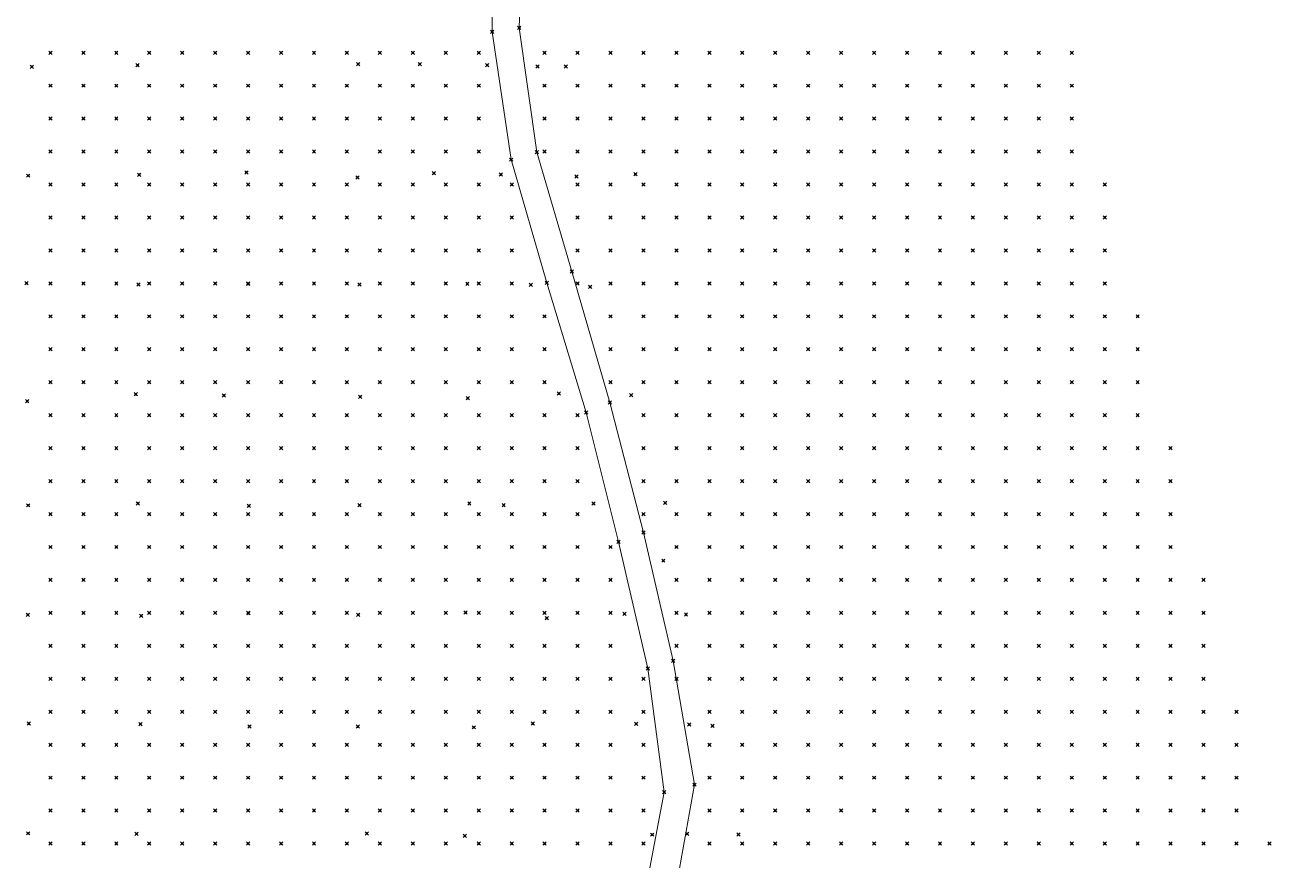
# Model space of a CAD drawing. Header units: metres. Extents: x 441556 to 446409, y 432338 to 461058.
# Drawn here: x 444312.2 to 444425.6, y 446327.9 to 446403.9 of the extents above; entities that cross this region are included whole.
import ezdxf

# ---------------------------------------------------------------- set-up
doc = ezdxf.new("R2010")
doc.units = ezdxf.units.M
doc.header["$MEASUREMENT"] = 0
doc.header["$PDMODE"] = 35
doc.header["$PDSIZE"] = 0.15
for name, color, linetype, lineweight in [('DTM-BRE-RevN_GRP_DRUM PAMANT', 2, 'Continuous', 0), ('DTM-NOK-RevN_LIDAR_co_lidar', 91, 'Continuous', 0), ('DTM-NOK-RevN_RTK', 32, 'Continuous', 0)]:
    doc.layers.add(name, color=color, linetype=linetype, lineweight=lineweight)

msp = doc.modelspace()

# ---------------------------------------------------------------- linework, layer by layer
at = {"layer": 'DTM-BRE-RevN_GRP_DRUM PAMANT'}
for p, q in [((444354.699, 446403.27, 369.582), (444354.863, 446415.077, 369.963)), ((444357.469, 446414.973, 369.903), (444357.177, 446403.628, 369.58)), ((444356.437, 446391.639, 369.115), (444354.699, 446403.27, 369.582)), ((444357.177, 446403.628, 369.58), (444358.779, 446392.328, 369.156)), ((444358.779, 446392.328, 369.156), (444361.962, 446381.462, 368.286)), ((444359.674, 446380.418, 368.349), (444356.437, 446391.639, 369.115)), ((444363.265, 446368.635, 367.253), (444359.674, 446380.418, 368.349)), ((444361.962, 446381.462, 368.286), (444365.428, 446369.526, 367.18)), ((444365.428, 446369.526, 367.18), (444368.483, 446357.707, 365.821)), ((444366.21, 446356.862, 365.897), (444363.265, 446368.635, 367.253)), ((444368.483, 446357.707, 365.821), (444371.172, 446346.029, 364.957)), ((444368.887, 446345.328, 364.96), (444366.21, 446356.862, 365.897)), ((444370.367, 446334.065, 363.866), (444368.887, 446345.328, 364.96)), ((444371.172, 446346.029, 364.957), (444373.118, 446334.753, 363.944)), ((444368.474, 446324.08, 363.705), (444370.367, 446334.065, 363.866)), ((444373.118, 446334.753, 363.944), (444371.083, 446323.311, 363.702))]:
    msp.add_line(p, q, dxfattribs=at)
at = {"layer": 'DTM-NOK-RevN_LIDAR_co_lidar'}
for p in [(444314.494, 446401.373, 353.667), (444317.493, 446401.373, 353.688), (444320.492, 446401.373, 353.712), (444323.492, 446401.373, 353.822), (444326.491, 446401.373, 354.083), (444329.49, 446401.373, 354.596), (444332.49, 446401.373, 355.675), (444335.489, 446401.373, 357.231), (444338.488, 446401.373, 358.855), (444341.488, 446401.373, 360.537), (444344.487, 446401.373, 362.239), (444347.486, 446401.373, 364.403), (444350.486, 446401.373, 366.379), (444353.485, 446401.373, 368.248), (444359.484, 446401.373, 370.09), (444362.483, 446401.373, 372.809), (444365.482, 446401.373, 374.54), (444368.482, 446401.373, 376.041), (444371.481, 446401.373, 377.55), (444374.48, 446401.373, 379.115), (444377.48, 446401.373, 380.315), (444380.479, 446401.373, 381.667), (444383.478, 446401.373, 383.301), (444386.478, 446401.373, 384.835), (444389.477, 446401.373, 386.251), (444392.476, 446401.373, 388.177), (444395.476, 446401.373, 390.116), (444398.475, 446401.373, 391.497), (444401.474, 446401.373, 392.717), (444404.474, 446401.373, 393.943), (444407.473, 446401.373, 395.285), (444314.494, 446398.374, 353.169), (444317.493, 446398.374, 353.233), (444320.492, 446398.374, 353.306), (444323.492, 446398.374, 353.395), (444326.491, 446398.374, 353.682), (444329.49, 446398.374, 354.298), (444332.49, 446398.374, 355.431), (444335.489, 446398.374, 356.983), (444338.488, 446398.374, 358.629), (444341.488, 446398.374, 360.425), (444344.487, 446398.374, 362.247), (444347.486, 446398.374, 364.105), (444350.486, 446398.374, 365.995), (444353.485, 446398.374, 367.982), (444359.484, 446398.374, 369.666), (444362.483, 446398.374, 371.915), (444365.482, 446398.374, 373.971), (444368.482, 446398.374, 375.285), (444371.481, 446398.374, 376.571), (444374.48, 446398.374, 377.896), (444377.48, 446398.374, 378.908), (444380.479, 446398.374, 380.146), (444383.478, 446398.374, 382.154), (444386.478, 446398.374, 383.894), (444389.477, 446398.374, 385.449), (444392.476, 446398.374, 387.228), (444395.476, 446398.374, 388.984), (444398.475, 446398.374, 390.471), (444401.474, 446398.374, 391.738), (444404.474, 446398.374, 393.025), (444407.473, 446398.374, 394.471), (444314.494, 446395.375, 352.74), (444317.493, 446395.375, 352.858), (444320.492, 446395.375, 352.954), (444323.492, 446395.375, 353.029), (444326.491, 446395.375, 353.31), (444329.49, 446395.375, 353.966), (444332.49, 446395.375, 355.085), (444335.489, 446395.375, 356.605), (444338.488, 446395.375, 358.271), (444341.488, 446395.375, 360.041), (444344.487, 446395.375, 361.929), (444347.486, 446395.375, 363.695), (444350.486, 446395.375, 365.494), (444353.485, 446395.375, 367.667), (444359.484, 446395.375, 369.333), (444362.483, 446395.375, 370.905), (444365.482, 446395.375, 373.166), (444368.482, 446395.375, 374.232), (444371.481, 446395.375, 375.32), (444374.48, 446395.375, 376.382), (444377.48, 446395.375, 377.549), (444380.479, 446395.375, 379.039), (444383.478, 446395.375, 381.257), (444386.478, 446395.375, 383.154), (444389.477, 446395.375, 384.871), (444392.476, 446395.375, 386.737), (444395.476, 446395.375, 388.351), (444398.475, 446395.375, 389.619), (444401.474, 446395.375, 390.939), (444404.474, 446395.375, 392.372), (444407.473, 446395.375, 393.679), (444314.494, 446392.375, 352.349), (444317.493, 446392.375, 352.472), (444320.492, 446392.375, 352.553), (444323.492, 446392.375, 352.631), (444326.491, 446392.375, 352.922), (444329.49, 446392.375, 353.552), (444332.49, 446392.375, 354.641), (444335.489, 446392.375, 356.201), (444338.488, 446392.375, 357.861), (444341.488, 446392.375, 359.492), (444344.487, 446392.375, 361.414), (444347.486, 446392.375, 363.327), (444350.486, 446392.375, 365.038), (444353.485, 446392.375, 367.055), (444359.484, 446392.375, 369.084), (444362.483, 446392.375, 370.112), (444365.482, 446392.375, 372.05), (444368.482, 446392.375, 373.397), (444371.481, 446392.375, 374.46), (444374.48, 446392.375, 375.4), (444377.48, 446392.375, 376.748), (444380.479, 446392.375, 378.591), (444383.478, 446392.375, 380.695), (444386.478, 446392.375, 382.554), (444389.477, 446392.375, 384.403), (444392.476, 446392.375, 386.173), (444395.476, 446392.375, 387.59), (444398.475, 446392.375, 388.855), (444401.474, 446392.375, 390.202), (444404.474, 446392.375, 391.553), (444407.473, 446392.375, 392.855), (444314.494, 446389.376, 351.911), (444317.493, 446389.376, 351.998), (444320.492, 446389.376, 352.063), (444323.492, 446389.376, 352.207), (444326.491, 446389.376, 352.55), (444329.49, 446389.376, 353.152), (444332.49, 446389.376, 354.295), (444335.489, 446389.376, 355.907), (444338.488, 446389.376, 357.473), (444341.488, 446389.376, 359.115), (444344.487, 446389.376, 361.106), (444347.486, 446389.376, 363.059), (444350.486, 446389.376, 364.75), (444353.485, 446389.376, 366.468), (444356.484, 446389.376, 368.636), (444362.483, 446389.376, 369.332), (444365.482, 446389.376, 371.175), (444368.482, 446389.376, 373.135), (444371.481, 446389.376, 374.412), (444374.48, 446389.376, 375.303), (444377.48, 446389.376, 376.596), (444380.479, 446389.376, 378.479), (444383.478, 446389.376, 380.395), (444386.478, 446389.376, 382.146), (444389.477, 446389.376, 383.806), (444392.476, 446389.376, 385.309), (444395.476, 446389.376, 386.664), (444398.475, 446389.376, 388.014), (444401.474, 446389.376, 389.211), (444404.474, 446389.376, 390.286), (444407.473, 446389.376, 391.658), (444410.473, 446389.376, 392.888), (444314.494, 446386.377, 351.435), (444317.493, 446386.377, 351.472), (444320.492, 446386.377, 351.567), (444323.492, 446386.377, 351.793), (444326.491, 446386.377, 352.224), (444329.49, 446386.377, 352.888), (444332.49, 446386.377, 354.063), (444335.489, 446386.377, 355.593), (444338.488, 446386.377, 357.138), (444341.488, 446386.377, 358.958), (444344.487, 446386.377, 360.846), (444347.486, 446386.377, 362.733), (444350.486, 446386.377, 364.37), (444353.485, 446386.377, 366.075), (444356.484, 446386.377, 368.05), (444362.483, 446386.377, 368.789), (444365.482, 446386.377, 370.669), (444368.482, 446386.377, 372.975), (444371.481, 446386.377, 374.518), (444374.48, 446386.377, 375.377), (444377.48, 446386.377, 376.605), (444380.479, 446386.377, 378.331), (444383.478, 446386.377, 380.048), (444386.478, 446386.377, 381.68), (444389.477, 446386.377, 383.201), (444392.476, 446386.377, 384.602), (444395.476, 446386.377, 385.855), (444398.475, 446386.377, 386.975), (444401.474, 446386.377, 388.007), (444404.474, 446386.377, 389.048), (444407.473, 446386.377, 390.434), (444410.473, 446386.377, 391.95), (444314.494, 446383.377, 351.086), (444317.493, 446383.377, 351.05), (444320.492, 446383.377, 351.13), (444323.492, 446383.377, 351.377), (444326.491, 446383.377, 352.036), (444329.49, 446383.377, 352.909), (444332.49, 446383.377, 353.882), (444335.489, 446383.377, 355.236), (444338.488, 446383.377, 357.011), (444341.488, 446383.377, 358.881), (444344.487, 446383.377, 360.484), (444347.486, 446383.377, 362.037), (444350.486, 446383.377, 363.698), (444353.485, 446383.377, 365.282), (444356.484, 446383.377, 367.255), (444362.483, 446383.377, 368.39), (444365.482, 446383.377, 369.944), (444368.482, 446383.377, 372.312), (444371.481, 446383.377, 374.028), (444374.48, 446383.377, 375.151), (444377.48, 446383.377, 376.417), (444380.479, 446383.377, 378.027), (444383.478, 446383.377, 379.618), (444386.478, 446383.377, 381.092), (444389.477, 446383.377, 382.445), (444392.476, 446383.377, 383.678), (444395.476, 446383.377, 384.834), (444398.475, 446383.377, 385.935), (444401.474, 446383.377, 386.965), (444404.474, 446383.377, 387.956), (444407.473, 446383.377, 389.186), (444410.473, 446383.377, 390.718), (444314.494, 446380.378, 350.971), (444317.493, 446380.378, 350.754), (444320.492, 446380.378, 350.746), (444323.492, 446380.378, 350.984), (444326.491, 446380.378, 351.765), (444329.49, 446380.378, 352.747), (444332.49, 446380.378, 353.668), (444335.489, 446380.378, 354.927), (444338.488, 446380.378, 356.627), (444341.488, 446380.378, 358.425), (444344.487, 446380.378, 360.016), (444347.486, 446380.378, 361.393), (444350.486, 446380.378, 362.86), (444353.485, 446380.378, 364.503), (444356.484, 446380.378, 366.597), (444362.483, 446380.378, 368.082), (444365.482, 446380.378, 369.569), (444368.482, 446380.378, 371.767), (444371.481, 446380.378, 373.401), (444374.48, 446380.378, 374.832), (444377.48, 446380.378, 376.161), (444380.479, 446380.378, 377.624), (444383.478, 446380.378, 378.978), (444386.478, 446380.378, 380.268), (444389.477, 446380.378, 381.526), (444392.476, 446380.378, 382.648), (444395.476, 446380.378, 383.769), (444398.475, 446380.378, 384.918), (444401.474, 446380.378, 385.937), (444404.474, 446380.378, 386.769), (444407.473, 446380.378, 387.523), (444410.473, 446380.378, 388.766), (444314.494, 446377.379, 350.905), (444317.493, 446377.379, 350.561), (444320.492, 446377.379, 350.419), (444323.492, 446377.379, 350.528), (444326.491, 446377.379, 351.013), (444329.49, 446377.379, 351.984), (444332.49, 446377.379, 353.136), (444335.489, 446377.379, 354.404), (444338.488, 446377.379, 356.067), (444341.488, 446377.379, 357.859), (444344.487, 446377.379, 359.418), (444347.486, 446377.379, 360.654), (444350.486, 446377.379, 361.98), (444353.485, 446377.379, 363.654), (444356.484, 446377.379, 365.814), (444359.484, 446377.379, 367.739), (444365.482, 446377.379, 368.295), (444368.482, 446377.379, 371.07), (444371.481, 446377.379, 372.911), (444374.48, 446377.379, 374.401), (444377.48, 446377.379, 375.768), (444380.479, 446377.379, 376.93), (444383.478, 446377.379, 378.105), (444386.478, 446377.379, 379.212), (444389.477, 446377.379, 380.368), (444392.476, 446377.379, 381.514), (444395.476, 446377.379, 382.695), (444398.475, 446377.379, 383.848), (444401.474, 446377.379, 384.881), (444404.474, 446377.379, 385.808), (444407.473, 446377.379, 386.464), (444410.473, 446377.379, 387.43), (444413.472, 446377.379, 389.076), (444314.494, 446374.379, 350.694), (444317.493, 446374.379, 350.414), (444320.492, 446374.379, 350.202), (444323.492, 446374.379, 350.224), (444326.491, 446374.379, 350.657), (444329.49, 446374.379, 351.506), (444332.49, 446374.379, 352.36), (444335.489, 446374.379, 353.447), (444338.488, 446374.379, 355.234), (444341.488, 446374.379, 357.064), (444344.487, 446374.379, 358.546), (444347.486, 446374.379, 359.801), (444350.486, 446374.379, 361.214), (444353.485, 446374.379, 362.825), (444356.484, 446374.379, 364.963), (444359.484, 446374.379, 367.196), (444365.482, 446374.379, 367.645), (444368.482, 446374.379, 370.437), (444371.481, 446374.379, 372.325), (444374.48, 446374.379, 373.684), (444377.48, 446374.379, 374.762), (444380.479, 446374.379, 375.86), (444383.478, 446374.379, 376.941), (444386.478, 446374.379, 378.002), (444389.477, 446374.379, 379.126), (444392.476, 446374.379, 380.325), (444395.476, 446374.379, 381.624), (444398.475, 446374.379, 382.902), (444401.474, 446374.379, 384.045), (444404.474, 446374.379, 385.078), (444407.473, 446374.379, 385.924), (444410.473, 446374.379, 386.812), (444413.472, 446374.379, 388.113), (444314.494, 446371.38, 350.282), (444317.493, 446371.38, 350.16), (444320.492, 446371.38, 350.074), (444323.492, 446371.38, 350.053), (444326.491, 446371.38, 350.362), (444329.49, 446371.38, 351.052), (444332.49, 446371.38, 352.025), (444335.489, 446371.38, 353.153), (444338.488, 446371.38, 354.406), (444341.488, 446371.38, 355.987), (444344.487, 446371.38, 357.631), (444347.486, 446371.38, 359.006), (444350.486, 446371.38, 360.557), (444353.485, 446371.38, 362.097), (444356.484, 446371.38, 363.619), (444359.484, 446371.38, 366.155), (444365.482, 446371.38, 367.334), (444368.482, 446371.38, 368.986), (444371.481, 446371.38, 371.128), (444374.48, 446371.38, 372.404), (444377.48, 446371.38, 373.647), (444380.479, 446371.38, 374.589), (444383.478, 446371.38, 375.641), (444386.478, 446371.38, 376.784), (444389.477, 446371.38, 377.919), (444392.476, 446371.38, 379.187), (444395.476, 446371.38, 380.737), (444398.475, 446371.38, 382.256), (444401.474, 446371.38, 383.527), (444404.474, 446371.38, 384.69), (444407.473, 446371.38, 385.607), (444410.473, 446371.38, 386.447), (444413.472, 446371.38, 387.556), (444314.494, 446368.381, 349.596), (444317.493, 446368.381, 349.811), (444320.492, 446368.381, 349.915), (444323.492, 446368.381, 349.919), (444326.491, 446368.381, 350.065), (444329.49, 446368.381, 350.59), (444332.49, 446368.381, 351.565), (444335.489, 446368.381, 352.651), (444338.488, 446368.381, 353.705), (444341.488, 446368.381, 355.14), (444344.487, 446368.381, 356.65), (444347.486, 446368.381, 358.194), (444350.486, 446368.381, 359.668), (444353.485, 446368.381, 361.49), (444356.484, 446368.381, 363.434), (444359.484, 446368.381, 365.581), (444362.483, 446368.381, 366.875), (444368.482, 446368.381, 367.828), (444371.481, 446368.381, 369.924), (444374.48, 446368.381, 371.008), (444377.48, 446368.381, 372.13), (444380.479, 446368.381, 373.396), (444383.478, 446368.381, 374.506), (444386.478, 446368.381, 375.664), (444389.477, 446368.381, 376.966), (444392.476, 446368.381, 378.363), (444395.476, 446368.381, 379.931), (444398.475, 446368.381, 381.587), (444401.474, 446368.381, 383.087), (444404.474, 446368.381, 384.353), (444407.473, 446368.381, 385.4), (444410.473, 446368.381, 386.325), (444413.472, 446368.381, 387.379), (444314.494, 446365.381, 349.085), (444317.493, 446365.381, 349.511), (444320.492, 446365.381, 349.72), (444323.492, 446365.381, 349.794), (444326.491, 446365.381, 349.951), (444329.49, 446365.381, 350.364), (444332.49, 446365.381, 351.054), (444335.489, 446365.381, 352.027), (444338.488, 446365.381, 353.23), (444341.488, 446365.381, 354.482), (444344.487, 446365.381, 355.78), (444347.486, 446365.381, 357.383), (444350.486, 446365.381, 359.108), (444353.485, 446365.381, 360.621), (444356.484, 446365.381, 362.304), (444359.484, 446365.381, 364.237), (444362.483, 446365.381, 366.33), (444368.482, 446365.381, 366.73), (444371.481, 446365.381, 368.826), (444374.48, 446365.381, 370.02), (444377.48, 446365.381, 371.057), (444380.479, 446365.381, 372.352), (444383.478, 446365.381, 373.685), (444386.478, 446365.381, 374.91), (444389.477, 446365.381, 376.335), (444392.476, 446365.381, 377.922), (444395.476, 446365.381, 379.548), (444398.475, 446365.381, 381.272), (444401.474, 446365.381, 382.818), (444404.474, 446365.381, 384), (444407.473, 446365.381, 385.143), (444410.473, 446365.381, 386.231), (444413.472, 446365.381, 387.337), (444416.471, 446365.381, 388.5), (444314.494, 446362.382, 348.701), (444317.493, 446362.382, 349.187), (444320.492, 446362.382, 349.504), (444323.492, 446362.382, 349.723), (444326.491, 446362.382, 349.916), (444329.49, 446362.382, 350.301), (444332.49, 446362.382, 350.901), (444335.489, 446362.382, 351.613), (444338.488, 446362.382, 352.645), (444341.488, 446362.382, 353.932), (444344.487, 446362.382, 355.17), (444347.486, 446362.382, 356.663), (444350.486, 446362.382, 358.418), (444353.485, 446362.382, 360.109), (444356.484, 446362.382, 361.553), (444359.484, 446362.382, 362.996), (444362.483, 446362.382, 365.031), (444368.482, 446362.382, 366.345), (444371.481, 446362.382, 367.7), (444374.48, 446362.382, 369.207), (444377.48, 446362.382, 370.441), (444380.479, 446362.382, 371.788), (444383.478, 446362.382, 373.273), (444386.478, 446362.382, 374.66), (444389.477, 446362.382, 376.309), (444392.476, 446362.382, 378.029), (444395.476, 446362.382, 379.587), (444398.475, 446362.382, 381.086), (444401.474, 446362.382, 382.451), (444404.474, 446362.382, 383.726), (444407.473, 446362.382, 385.014), (444410.473, 446362.382, 386.128), (444413.472, 446362.382, 387.328), (444416.471, 446362.382, 388.552), (444314.494, 446359.383, 348.503), (444317.493, 446359.383, 348.879), (444320.492, 446359.383, 349.306), (444323.492, 446359.383, 349.723), (444326.491, 446359.383, 349.974), (444329.49, 446359.383, 350.336), (444332.49, 446359.383, 350.914), (444335.489, 446359.383, 351.601), (444338.488, 446359.383, 352.554), (444341.488, 446359.383, 353.703), (444344.487, 446359.383, 354.899), (444347.486, 446359.383, 356.099), (444350.486, 446359.383, 357.402), (444353.485, 446359.383, 359.315), (444356.484, 446359.383, 360.959), (444359.484, 446359.383, 362.467), (444362.483, 446359.383, 364.323), (444368.482, 446359.383, 365.949), (444371.481, 446359.383, 366.734), (444374.48, 446359.383, 368.688), (444377.48, 446359.383, 370.368), (444380.479, 446359.383, 371.793), (444383.478, 446359.383, 373.382), (444386.478, 446359.383, 374.883), (444389.477, 446359.383, 376.457), (444392.476, 446359.383, 378.075), (444395.476, 446359.383, 379.614), (444398.475, 446359.383, 381.048), (444401.474, 446359.383, 382.358), (444404.474, 446359.383, 383.654), (444407.473, 446359.383, 384.917), (444410.473, 446359.383, 386.078), (444413.472, 446359.383, 387.293), (444416.471, 446359.383, 388.444), (444314.494, 446356.383, 348.483), (444317.493, 446356.383, 348.813), (444320.492, 446356.383, 349.19), (444323.492, 446356.383, 349.652), (444326.491, 446356.383, 350.032), (444329.49, 446356.383, 350.4), (444332.49, 446356.383, 350.956), (444335.489, 446356.383, 351.65), (444338.488, 446356.383, 352.377), (444341.488, 446356.383, 353.246), (444344.487, 446356.383, 354.441), (444347.486, 446356.383, 355.707), (444350.486, 446356.383, 357.015), (444353.485, 446356.383, 358.628), (444356.484, 446356.383, 360.246), (444359.484, 446356.383, 361.322), (444362.483, 446356.383, 363.909), (444365.482, 446356.383, 365.466), (444371.481, 446356.383, 366.52), (444374.48, 446356.383, 368.493), (444377.48, 446356.383, 370.242), (444380.479, 446356.383, 371.737), (444383.478, 446356.383, 373.395), (444386.478, 446356.383, 375.144), (444389.477, 446356.383, 376.643), (444392.476, 446356.383, 378.153), (444395.476, 446356.383, 379.718), (444398.475, 446356.383, 381.041), (444401.474, 446356.383, 382.238), (444404.474, 446356.383, 383.353), (444407.473, 446356.383, 384.286), (444410.473, 446356.383, 385.451), (444413.472, 446356.383, 386.556), (444416.471, 446356.383, 387.661), (444314.494, 446353.384, 348.538), (444317.493, 446353.384, 348.906), (444320.492, 446353.384, 349.293), (444323.492, 446353.384, 349.723), (444326.491, 446353.384, 350.109), (444329.49, 446353.384, 350.464), (444332.49, 446353.384, 351.034), (444335.489, 446353.384, 351.671), (444338.488, 446353.384, 352.249), (444341.488, 446353.384, 353.145), (444344.487, 446353.384, 354.184), (444347.486, 446353.384, 355.328), (444350.486, 446353.384, 356.691), (444353.485, 446353.384, 358.149), (444356.484, 446353.384, 359.575), (444359.484, 446353.384, 360.861), (444362.483, 446353.384, 362.789), (444365.482, 446353.384, 365.169), (444371.481, 446353.384, 366.119), (444374.48, 446353.384, 368.351), (444377.48, 446353.384, 370.083), (444380.479, 446353.384, 371.575), (444383.478, 446353.384, 373.324), (444386.478, 446353.384, 375.196), (444389.477, 446353.384, 376.755), (444392.476, 446353.384, 378.228), (444395.476, 446353.384, 379.65), (444398.475, 446353.384, 380.818), (444401.474, 446353.384, 381.661), (444404.474, 446353.384, 382.202), (444407.473, 446353.384, 382.936), (444410.473, 446353.384, 384.088), (444413.472, 446353.384, 385.295), (444416.471, 446353.384, 386.367), (444419.471, 446353.384, 387.444), (444314.494, 446350.385, 348.622), (444317.493, 446350.385, 348.996), (444320.492, 446350.385, 349.402), (444323.492, 446350.385, 349.825), (444326.491, 446350.385, 350.21), (444329.49, 446350.385, 350.497), (444332.49, 446350.385, 351.021), (444335.489, 446350.385, 351.752), (444338.488, 446350.385, 352.342), (444341.488, 446350.385, 353.102), (444344.487, 446350.385, 354.032), (444347.486, 446350.385, 355.018), (444350.486, 446350.385, 356.24), (444353.485, 446350.385, 357.775), (444356.484, 446350.385, 359.399), (444359.484, 446350.385, 360.824), (444362.483, 446350.385, 362.552), (444365.482, 446350.385, 364.727), (444371.481, 446350.385, 365.579), (444374.48, 446350.385, 368.022), (444377.48, 446350.385, 370.036), (444380.479, 446350.385, 371.749), (444383.478, 446350.385, 373.452), (444386.478, 446350.385, 375.17), (444389.477, 446350.385, 376.575), (444392.476, 446350.385, 377.761), (444395.476, 446350.385, 378.758), (444398.475, 446350.385, 379.486), (444401.474, 446350.385, 379.955), (444404.474, 446350.385, 380.311), (444407.473, 446350.385, 381.016), (444410.473, 446350.385, 381.991), (444413.472, 446350.385, 383.037), (444416.471, 446350.385, 384.351), (444419.471, 446350.385, 385.942), (444314.494, 446347.385, 348.662), (444317.493, 446347.385, 349.021), (444320.492, 446347.385, 349.384), (444323.492, 446347.385, 349.813), (444326.491, 446347.385, 350.268), (444329.49, 446347.385, 350.65), (444332.49, 446347.385, 351.163), (444335.489, 446347.385, 351.864), (444338.488, 446347.385, 352.467), (444341.488, 446347.385, 353.057), (444344.487, 446347.385, 353.854), (444347.486, 446347.385, 354.727), (444350.486, 446347.385, 355.775), (444353.485, 446347.385, 357.379), (444356.484, 446347.385, 359.13), (444359.484, 446347.385, 360.569), (444362.483, 446347.385, 362.528), (444365.482, 446347.385, 364.153), (444371.481, 446347.385, 365.215), (444374.48, 446347.385, 367.065), (444377.48, 446347.385, 369.727), (444380.479, 446347.385, 371.559), (444383.478, 446347.385, 373.043), (444386.478, 446347.385, 374.396), (444389.477, 446347.385, 375.458), (444392.476, 446347.385, 376.21), (444395.476, 446347.385, 376.638), (444398.475, 446347.385, 376.964), (444401.474, 446347.385, 377.276), (444404.474, 446347.385, 377.694), (444407.473, 446347.385, 378.714), (444410.473, 446347.385, 379.858), (444413.472, 446347.385, 380.955), (444416.471, 446347.385, 382.356), (444419.471, 446347.385, 384.068), (444314.494, 446344.386, 348.664), (444317.493, 446344.386, 348.98), (444320.492, 446344.386, 349.363), (444323.492, 446344.386, 349.842), (444326.491, 446344.386, 350.337), (444329.49, 446344.386, 350.767), (444332.49, 446344.386, 351.29), (444335.489, 446344.386, 352.005), (444338.488, 446344.386, 352.695), (444341.488, 446344.386, 353.281), (444344.487, 446344.386, 353.922), (444347.486, 446344.386, 354.632), (444350.486, 446344.386, 355.502), (444353.485, 446344.386, 357.054), (444356.484, 446344.386, 358.663), (444359.484, 446344.386, 360.113), (444362.483, 446344.386, 362.099), (444365.482, 446344.386, 363.552), (444368.482, 446344.386, 364.719), (444371.481, 446344.386, 364.881), (444374.48, 446344.386, 366.207), (444377.48, 446344.386, 368.858), (444380.479, 446344.386, 370.79), (444383.478, 446344.386, 372.009), (444386.478, 446344.386, 372.76), (444389.477, 446344.386, 373.45), (444392.476, 446344.386, 373.991), (444395.476, 446344.386, 374.266), (444398.475, 446344.386, 374.54), (444401.474, 446344.386, 374.933), (444404.474, 446344.386, 375.518), (444407.473, 446344.386, 376.522), (444410.473, 446344.386, 377.84), (444413.472, 446344.386, 379.241), (444416.471, 446344.386, 380.586), (444419.471, 446344.386, 382.051), (444314.494, 446341.386, 348.61), (444317.493, 446341.386, 348.946), (444320.492, 446341.386, 349.364), (444323.492, 446341.386, 349.913), (444326.491, 446341.386, 350.481), (444329.49, 446341.386, 351.067), (444332.49, 446341.386, 351.709), (444335.489, 446341.386, 352.359), (444338.488, 446341.386, 352.975), (444341.488, 446341.386, 353.514), (444344.487, 446341.386, 354.038), (444347.486, 446341.386, 354.649), (444350.486, 446341.386, 355.417), (444353.485, 446341.386, 356.72), (444356.484, 446341.386, 358.271), (444359.484, 446341.386, 359.717), (444362.483, 446341.386, 361.778), (444365.482, 446341.386, 363.279), (444368.482, 446341.386, 364.5), (444374.48, 446341.386, 365.487), (444377.48, 446341.386, 367.733), (444380.479, 446341.386, 369.647), (444383.478, 446341.386, 370.497), (444386.478, 446341.386, 370.888), (444389.477, 446341.386, 371.295), (444392.476, 446341.386, 371.62), (444395.476, 446341.386, 372.027), (444398.475, 446341.386, 372.772), (444401.474, 446341.386, 373.732), (444404.474, 446341.386, 374.808), (444407.473, 446341.386, 375.982), (444410.473, 446341.386, 377.093), (444413.472, 446341.386, 378.267), (444416.471, 446341.386, 379.442), (444419.471, 446341.386, 380.705), (444422.47, 446341.386, 382.01), (444314.494, 446338.387, 348.485), (444317.493, 446338.387, 348.874), (444320.492, 446338.387, 349.492), (444323.492, 446338.387, 350.243), (444326.491, 446338.387, 350.881), (444329.49, 446338.387, 351.493), (444332.49, 446338.387, 352.195), (444335.489, 446338.387, 352.82), (444338.488, 446338.387, 353.31), (444341.488, 446338.387, 353.794), (444344.487, 446338.387, 354.293), (444347.486, 446338.387, 354.816), (444350.486, 446338.387, 355.524), (444353.485, 446338.387, 356.555), (444356.484, 446338.387, 358.04), (444359.484, 446338.387, 359.467), (444362.483, 446338.387, 361.274), (444365.482, 446338.387, 362.658), (444368.482, 446338.387, 364.228), (444374.48, 446338.387, 365.016), (444377.48, 446338.387, 366.156), (444380.479, 446338.387, 367.9), (444383.478, 446338.387, 368.684), (444386.478, 446338.387, 368.944), (444389.477, 446338.387, 369.281), (444392.476, 446338.387, 369.839), (444395.476, 446338.387, 370.976), (444398.475, 446338.387, 372.558), (444401.474, 446338.387, 374.35), (444404.474, 446338.387, 376.39), (444407.473, 446338.387, 377.996), (444410.473, 446338.387, 378.797), (444413.472, 446338.387, 379.365), (444416.471, 446338.387, 380.03), (444419.471, 446338.387, 381.037), (444422.47, 446338.387, 382.404), (444314.494, 446335.388, 348.455), (444317.493, 446335.388, 348.924), (444320.492, 446335.388, 349.826), (444323.492, 446335.388, 350.775), (444326.491, 446335.388, 351.393), (444329.49, 446335.388, 351.861), (444332.49, 446335.388, 352.543), (444335.489, 446335.388, 353.255), (444338.488, 446335.388, 353.717), (444341.488, 446335.388, 354.202), (444344.487, 446335.388, 354.71), (444347.486, 446335.388, 355.152), (444350.486, 446335.388, 355.764), (444353.485, 446335.388, 356.738), (444356.484, 446335.388, 357.884), (444359.484, 446335.388, 359.262), (444362.483, 446335.388, 360.774), (444365.482, 446335.388, 362.166), (444368.482, 446335.388, 363.899), (444374.48, 446335.388, 364.504), (444377.48, 446335.388, 365.067), (444380.479, 446335.388, 366.304), (444383.478, 446335.388, 367.093), (444386.478, 446335.388, 367.464), (444389.477, 446335.388, 368.245), (444392.476, 446335.388, 369.664), (444395.476, 446335.388, 371.572), (444398.475, 446335.388, 373.642), (444401.474, 446335.388, 375.952), (444404.474, 446335.388, 378.509), (444407.473, 446335.388, 380.356), (444410.473, 446335.388, 381.41), (444413.472, 446335.388, 382.143), (444416.471, 446335.388, 382.851), (444419.471, 446335.388, 383.928), (444422.47, 446335.388, 385.338), (444314.494, 446332.388, 348.581), (444317.493, 446332.388, 349.08), (444320.492, 446332.388, 350.015), (444323.492, 446332.388, 350.967), (444326.491, 446332.388, 351.584), (444329.49, 446332.388, 351.995), (444332.49, 446332.388, 352.609), (444335.489, 446332.388, 353.368), (444338.488, 446332.388, 353.943), (444341.488, 446332.388, 354.532), (444344.487, 446332.388, 355.115), (444347.486, 446332.388, 355.521), (444350.486, 446332.388, 356.086), (444353.485, 446332.388, 357.027), (444356.484, 446332.388, 357.893), (444359.484, 446332.388, 358.989), (444362.483, 446332.388, 360.537), (444365.482, 446332.388, 361.933), (444368.482, 446332.388, 363.54), (444374.48, 446332.388, 364.187), (444377.48, 446332.388, 364.827), (444380.479, 446332.388, 365.539), (444383.478, 446332.388, 366.242), (444386.478, 446332.388, 366.943), (444389.477, 446332.388, 368.355), (444392.476, 446332.388, 370.503), (444395.476, 446332.388, 372.78), (444398.475, 446332.388, 375.043), (444401.474, 446332.388, 377.421), (444404.474, 446332.388, 379.703), (444407.473, 446332.388, 381.63), (444410.473, 446332.388, 383.235), (444413.472, 446332.388, 384.633), (444416.471, 446332.388, 386.269), (444419.471, 446332.388, 388.179), (444422.47, 446332.388, 389.568), (444314.494, 446329.389, 348.656), (444317.493, 446329.389, 349.117), (444320.492, 446329.389, 349.874), (444323.492, 446329.389, 350.679), (444326.491, 446329.389, 351.321), (444329.49, 446329.389, 351.85), (444332.49, 446329.389, 352.461), (444335.489, 446329.389, 353.188), (444338.488, 446329.389, 353.896), (444341.488, 446329.389, 354.626), (444344.487, 446329.389, 355.348), (444347.486, 446329.389, 355.848), (444350.486, 446329.389, 356.421), (444353.485, 446329.389, 357.239), (444356.484, 446329.389, 358.055), (444359.484, 446329.389, 359.039), (444362.483, 446329.389, 360.319), (444365.482, 446329.389, 361.542), (444368.482, 446329.389, 363.437), (444374.48, 446329.389, 364.156), (444377.48, 446329.389, 364.813), (444380.479, 446329.389, 365.386), (444383.478, 446329.389, 366.238), (444386.478, 446329.389, 367.447), (444389.477, 446329.389, 369.229), (444392.476, 446329.389, 371.289), (444395.476, 446329.389, 373.575), (444398.475, 446329.389, 376.075), (444401.474, 446329.389, 378.371), (444404.474, 446329.389, 380.402), (444407.473, 446329.389, 382.37), (444410.473, 446329.389, 384.27), (444413.472, 446329.389, 386.077), (444416.471, 446329.389, 388.311), (444419.471, 446329.389, 390.816), (444422.47, 446329.389, 392.555), (444425.469, 446329.389, 392.805)]:
    msp.add_point(p, dxfattribs=at)
at = {"layer": 'DTM-NOK-RevN_RTK'}
for p in [(444354.699, 446403.27, 369.582), (444357.177, 446403.628, 369.58), (444312.801, 446400.093, 353.519), (444322.431, 446400.231, 353.89), (444342.506, 446400.337, 361.462), (444348.117, 446400.337, 364.866), (444354.258, 446400.241, 369.398), (444358.841, 446400.12, 369.648), (444361.413, 446400.119, 371.828), (444356.437, 446391.639, 369.115), (444358.779, 446392.328, 369.156), (444332.33, 446390.478, 354.799), (444312.471, 446390.182, 352.162), (444322.558, 446390.263, 352.482), (444342.445, 446390.022, 360.298), (444349.402, 446390.396, 364.557), (444355.508, 446390.279, 368.636), (444362.38, 446390.094, 369.48), (444367.746, 446390.309, 372.544), (444361.962, 446381.462, 368.286), (444312.319, 446380.395, 351.39), (444322.499, 446380.276, 350.932), (444332.503, 446380.327, 353.623), (444342.625, 446380.276, 359.195), (444352.446, 446380.349, 363.969), (444358.218, 446380.246, 368.093), (444359.674, 446380.418, 368.349), (444363.624, 446380.054, 368.319), (444322.253, 446370.286, 350.124), (444330.281, 446370.181, 351.043), (444342.692, 446370.053, 356.424), (444360.778, 446370.349, 367.159), (444367.362, 446370.209, 367.507), (444312.383, 446369.645, 349.62), (444352.49, 446369.925, 361.496), (444365.428, 446369.526, 367.18), (444363.265, 446368.635, 367.253), (444312.477, 446360.176, 348.442), (444322.456, 446360.351, 349.752), (444332.565, 446360.126, 350.969), (444342.631, 446360.185, 354.298), (444352.627, 446360.35, 359.132), (444355.754, 446360.184, 360.785), (444363.934, 446360.336, 365.904), (444370.467, 446360.398, 366.485), (444368.483, 446357.707, 365.821), (444366.21, 446356.862, 365.897), (444370.29, 446355.142, 365.596), (444312.44, 446350.217, 348.463), (444322.756, 446350.129, 349.837), (444332.514, 446350.357, 351.291), (444342.512, 446350.219, 353.734), (444352.288, 446350.415, 357.316), (444359.678, 446349.915, 360.688), (444366.755, 446350.289, 365.272), (444372.354, 446350.228, 365.959), (444368.887, 446345.328, 364.96), (444371.172, 446346.029, 364.957), (444312.517, 446340.315, 348.396), (444322.678, 446340.272, 350.098), (444332.611, 446340.054, 352.114), (444342.488, 446340.043, 354.003), (444353.034, 446339.972, 356.075), (444358.398, 446340.316, 359.038), (444367.815, 446340.288, 364.679), (444372.647, 446340.218, 364.395), (444374.776, 446340.104, 365.405), (444370.367, 446334.065, 363.866), (444373.118, 446334.753, 363.944), (444312.46, 446330.324, 348.462), (444343.297, 446330.315, 355.329), (444322.333, 446330.273, 350.456), (444352.218, 446330.092, 357.019), (444369.285, 446330.203, 363.574), (444372.455, 446330.283, 363.805), (444377.132, 446330.212, 364.942)]:
    msp.add_point(p, dxfattribs=at)

doc.saveas('drawing.dxf')
